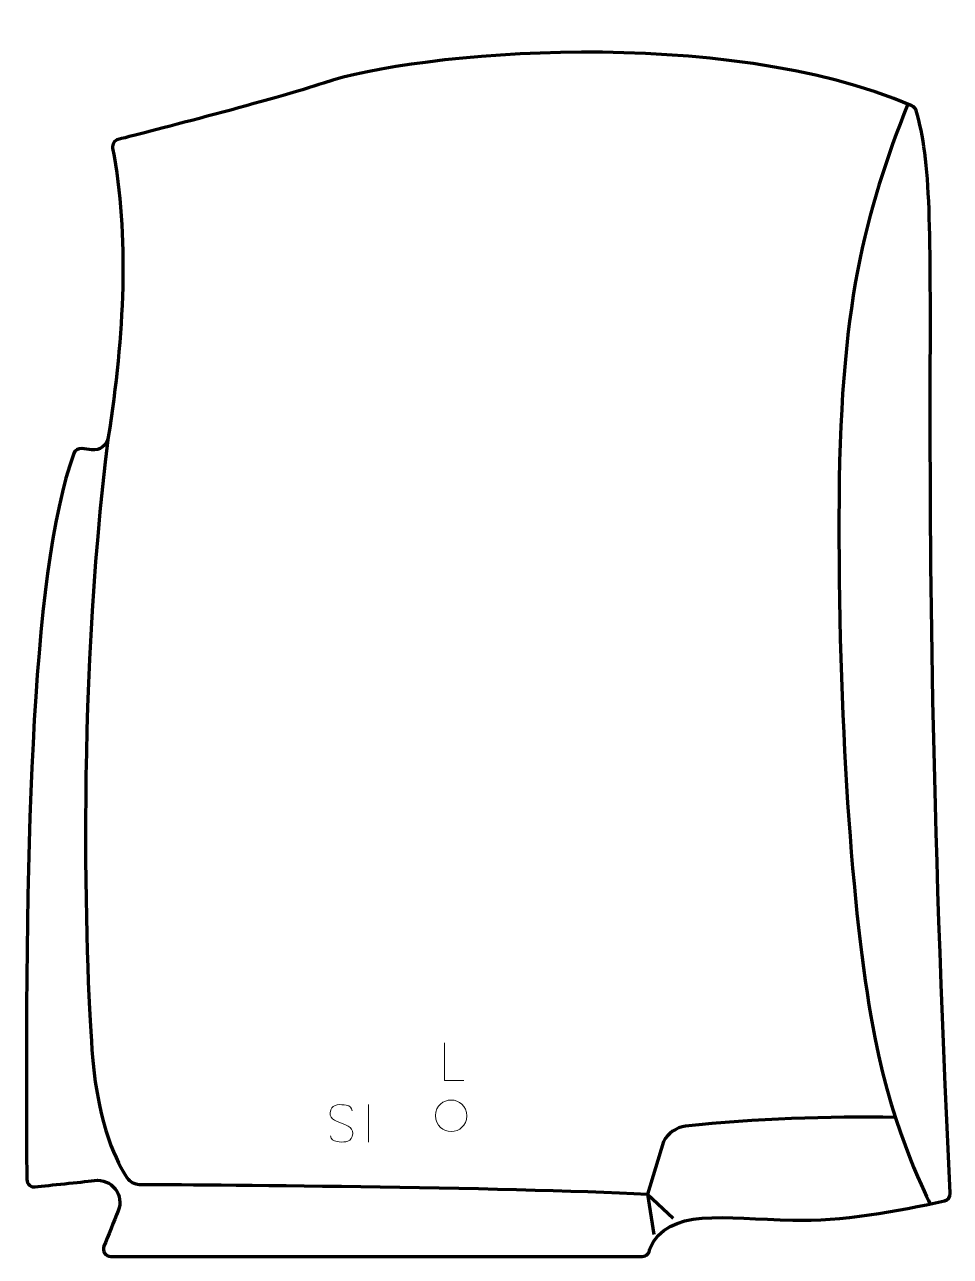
# Model space of a CAD drawing. Header units: millimetres. Extents: x -310 to 309, y -402 to 420.
import ezdxf

# ---------------------------------------------------------------- set-up
doc = ezdxf.new("R2010")
doc.units = ezdxf.units.MM
doc.header["$MEASUREMENT"] = 0
for name, color, linetype in [('layer 1', 7, 'Continuous'), ('layer 2', 7, 'Continuous'), ('layer 3', 7, 'Continuous')]:
    doc.layers.add(name, color=color, linetype=linetype)

msp = doc.modelspace()

# ---------------------------------------------------------------- linework, layer by layer
at = {"layer": 'layer 1', "color": 250, "lineweight": 9}
for points, knots in [([(-16.2779, -284.46), (-16.2779, -284.46), (-29.227, -284.46), (-29.227, -284.46), (-29.227, -284.46), (-29.227, -284.46), (-29.227, -259.5064), (-29.227, -259.5064)], [0, 0, 0, 0, 0.33333333, 0.33333333, 0.33333333, 0.33333333, 1, 1, 1, 1]), ([(-98.1013, -312.9904), (-102.3496, -311.52), (-107.2577, -309.7242), (-105.2526, -304.2039), (-105.2526, -304.2039), (-103.7491, -300.064), (-98.5355, -300.4525), (-94.9319, -301.0536), (-94.9319, -301.0536), (-92.0713, -301.5308), (-91.2066, -302.744), (-90.896, -304.8281)], [0, 0, 0, 0, 0.25, 0.25, 0.25, 0.25, 0.5, 0.5, 0.5, 0.5, 1, 1, 1, 1]), ([(-35.3386, -308.0185), (-35.2679, -301.3781), (-29.9939, -297.5321), (-24.8386, -297.6291), (-24.8386, -297.6291), (-19.6833, -297.5321), (-14.4093, -301.5955), (-14.3386, -308.2359), (-14.3386, -308.2359), (-14.7088, -314.5652), (-19.1507, -318.5959), (-24.8386, -318.6253), (-24.8386, -318.6253), (-29.9939, -318.7223), (-35.2679, -314.6589), (-35.3386, -308.0185)], [0, 0, 0, 0, 0.2, 0.2, 0.2, 0.2, 0.4, 0.4, 0.4, 0.4, 0.6, 0.6, 0.6, 0.6, 1, 1, 1, 1]), ([(-98.1013, -312.9905), (-94.0827, -314.6372), (-89.0532, -316.5255), (-90.8872, -321.8858), (-90.8872, -321.8858), (-92.347, -326.1522), (-97.2578, -325.8955), (-100.9839, -325.3408), (-100.9839, -325.3408), (-103.7339, -324.931), (-104.9548, -323.7175), (-105.3328, -321.6053)], [0, 0, 0, 0, 0.25, 0.25, 0.25, 0.25, 0.5, 0.5, 0.5, 0.5, 1, 1, 1, 1])]:
    msp.add_open_spline(points, degree=3, knots=knots, dxfattribs=at)
msp.add_open_spline([(-80.1067, -300.6772), (-80.1067, -300.6772), (-80.1067, -325.6513), (-80.1067, -325.6513)], degree=3, dxfattribs=at)
at = {"layer": 'layer 2', "color": 230, "lineweight": 200}
msp.add_open_spline([(107.7649, -396.9767), (107.799, -399.7383), (105.5509, -401.9947), (102.7653, -401.9947), (102.7653, -401.9947), (102.7653, -401.9947), (-252.0829, -401.9947), (-252.0829, -401.9947), (-252.0829, -401.9947), (-255.6357, -401.9947), (-258.0782, -398.4147), (-256.7117, -395.1635), (-256.7117, -395.1635), (-254.1286, -389.0191), (-249.787, -377.8057), (-247.204, -371.6618), (-247.204, -371.6618), (-242.7703, -361.1155), (-251.6486, -349.7881), (-263.0726, -351.298), (-263.0726, -351.298), (-273.1828, -352.6343), (-292.4033, -354.3072), (-302.5135, -355.6435), (-302.5135, -355.6435), (-305.497, -356.0379), (-308.1541, -353.7467), (-308.1749, -350.7625), (-308.1749, -350.7625), (-309.6425, -139.3376), (-306.145, 53.0399), (-276.8521, 134.0765), (-276.8521, 134.0765), (-276.0658, 136.2521), (-273.8687, 137.599), (-271.5537, 137.3263), (-271.5537, 137.3263), (-271.5537, 137.3263), (-264.8862, 136.541), (-264.8862, 136.541), (-264.8862, 136.541), (-259.5314, 135.9102), (-254.6462, 139.6041), (-253.8207, 144.887), (-253.8207, 144.887), (-243.1223, 213.3735), (-239.7156, 279.5278), (-250.8556, 338.0424), (-250.8556, 338.0424), (-251.3445, 340.6113), (-249.7435, 343.1142), (-247.1892, 343.7637), (-247.1892, 343.7637), (-226.4831, 349.03), (-141.0976, 370.9068), (-110.0644, 381.416), (-110.0644, 381.416), (-48.299, 402.3329), (156.5682, 420.4407), (282.8524, 366.2215), (282.8524, 366.2215), (284.1873, 365.6486), (285.1998, 364.5215), (285.6284, 363.1436), (285.6284, 363.1436), (306.3217, 296.5938), (282.7254, 173.3629), (308.4461, -359.8), (308.4461, -359.8), (308.5614, -362.1929), (306.938, -364.3279), (304.5839, -364.8683), (304.5839, -364.8683), (273.398, -372.0288), (235.4099, -378.5841), (203.4661, -377.8644), (203.4661, -377.8644), (157.0946, -376.8195), (120.1596, -369.0234), (107.7649, -396.9767)], degree=3, knots=[0, 0, 0, 0, 0.04761905, 0.04761905, 0.04761905, 0.04761905, 0.0952381, 0.0952381, 0.0952381, 0.0952381, 0.14285714, 0.14285714, 0.14285714, 0.14285714, 0.19047619, 0.19047619, 0.19047619, 0.19047619, 0.23809524, 0.23809524, 0.23809524, 0.23809524, 0.28571429, 0.28571429, 0.28571429, 0.28571429, 0.33333333, 0.33333333, 0.33333333, 0.33333333, 0.38095238, 0.38095238, 0.38095238, 0.38095238, 0.42857143, 0.42857143, 0.42857143, 0.42857143, 0.47619048, 0.47619048, 0.47619048, 0.47619048, 0.52380952, 0.52380952, 0.52380952, 0.52380952, 0.57142857, 0.57142857, 0.57142857, 0.57142857, 0.61904762, 0.61904762, 0.61904762, 0.61904762, 0.66666667, 0.66666667, 0.66666667, 0.66666667, 0.71428571, 0.71428571, 0.71428571, 0.71428571, 0.76190476, 0.76190476, 0.76190476, 0.76190476, 0.80952381, 0.80952381, 0.80952381, 0.80952381, 0.85714286, 0.85714286, 0.85714286, 0.85714286, 0.9047619, 0.9047619, 0.9047619, 0.9047619, 1, 1, 1, 1], dxfattribs=at)
at = {"layer": 'layer 3', "color": 142, "lineweight": 200}
for points, knots in [([(280.1361, 367.3714), (251.7597, 294.9694), (234.2415, 234.6179), (234.1293, 90.5742), (234.1293, 90.5742), (234.015, -56.4467), (243.8734, -182.9965), (258.0353, -255.8296), (258.0353, -255.8296), (270.586, -320.3751), (295.0103, -366.7651), (295.0103, -366.7651)], [0, 0, 0, 0, 0.25, 0.25, 0.25, 0.25, 0.5, 0.5, 0.5, 0.5, 1, 1, 1, 1]), ([(-253.8209, 144.887), (-276.2046, -30.894), (-268.2915, -220.7992), (-264.3072, -268.9932), (-264.3072, -268.9932), (-260.4587, -315.544), (-247.4609, -340.1562), (-241.3011, -349.4456), (-241.3011, -349.4456), (-239.4645, -352.2149), (-236.3714, -353.8856), (-233.0486, -353.9107), (-233.0486, -353.9107), (-198.3169, -354.1749), (13.3049, -355.4273), (106.2579, -360.5305), (106.2579, -360.5305), (106.2579, -360.5305), (123.4459, -376.5318), (123.4459, -376.5318)], [0, 0, 0, 0, 0.16666667, 0.16666667, 0.16666667, 0.16666667, 0.33333333, 0.33333333, 0.33333333, 0.33333333, 0.5, 0.5, 0.5, 0.5, 0.66666667, 0.66666667, 0.66666667, 0.66666667, 1, 1, 1, 1]), ([(271.8508, -309.1639), (226.866, -308.7162), (178.6828, -309.8167), (131.7138, -315.1069), (131.7138, -315.1069), (125.8137, -315.7714), (119.5381, -319.8441), (117.1014, -325.3386), (117.1014, -325.3386), (117.1014, -325.3386), (106.2579, -360.5305), (106.2579, -360.5305)], [0, 0, 0, 0, 0.25, 0.25, 0.25, 0.25, 0.5, 0.5, 0.5, 0.5, 1, 1, 1, 1])]:
    msp.add_open_spline(points, degree=3, knots=knots, dxfattribs=at)
msp.add_open_spline([(106.2579, -360.5305), (106.2579, -360.5305), (110.5129, -387.5053), (110.5129, -387.5053)], degree=3, dxfattribs=at)

doc.saveas('drawing.dxf')
